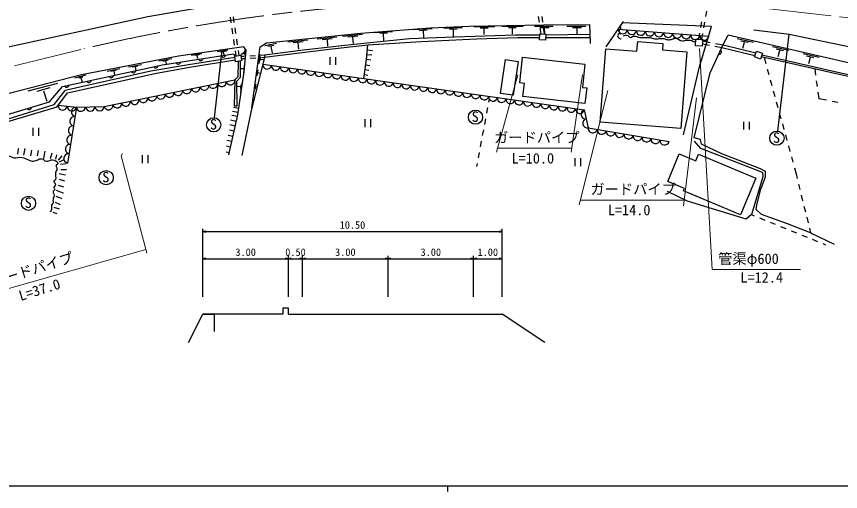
# Model space of a CAD drawing. Units: millimetres at full size, sheet at 1:1000, with parts at other scales. Extents: x 40000 to 680000, y 20000 to 380000.
# Drawn here: x 192380 to 336996, y 204000 to 287449 of the extents above; entities that cross this region are included whole.
import ezdxf
from ezdxf.enums import TextEntityAlignment as Align

# ---------------------------------------------------------------- set-up
doc = ezdxf.new("R2010")
doc.units = ezdxf.units.MM
doc.header["$LTSCALE"] = 1000
doc.linetypes.add('CHAIN', pattern=[18.5, 12, -1.5, 3.5, -1.5])
for name, color, linetype, lineweight in [('M-BGD', 7, 'Continuous', 25), ('M-BMK', 2, 'CHAIN', 13), ('M-STR-HTXT', 7, 'Continuous', 13), ('M-TTL-BAND', 7, 'Continuous', 25)]:
    doc.layers.add(name, color=color, linetype=linetype, lineweight=lineweight)
doc.styles.add('ＭＳ ゴシック', font='')
doc.styles.get('ＭＳ ゴシック').set_extended_font_data('MS Gothic')

# ---------------------------------------------------------------- blocks, each defined once
blk = doc.blocks.new('open_arrow')
at = {"color": 0, "linetype": 'Continuous', "lineweight": -2}
blk.add_lwpolyline([(7.5, 1.25), (0, 0), (7.5, -1.25)], dxfattribs=at)

msp = doc.modelspace()

# ---------------------------------------------------------------- linework, layer by layer
at = {"layer": 'M-BGD'}
for p, q in [((215440, 287418), (228282, 289641)), ((313493, 288402), (313319, 287417)), ((175290, 278709), (215440, 287418)), ((230070, 286357), (229925, 287347)), ((230607, 286413), (230461, 287402)), ((284166, 286447), (284022, 287436)), ((284755, 286435), (284610, 287424)), ((295852, 282095), (298933, 286571)), ((312599, 286477), (312426, 285492)), ((313146, 286432), (312973, 285447)), ((230362, 284379), (230216, 285368)), ((230898, 284434), (230752, 285424)), ((252828, 284537), (264992, 285445)), ((262129, 285142), (265356, 285327)), ((263112, 285010), (264468, 285087)), ((263732, 284949), (263796, 283733)), ((264992, 285445), (271904, 285761)), ((267398, 285383), (270628, 285507)), ((268379, 285232), (269736, 285284)), ((268997, 285159), (269039, 283942)), ((271904, 285761), (284942, 285965)), ((276340, 285618), (272626, 285602)), ((273769, 285425), (275142, 285432)), ((274407, 285311), (274422, 284290)), ((281278, 285695), (277564, 285679)), ((278707, 285503), (280080, 285510)), ((279345, 285388), (279360, 284367)), ((283286, 285754), (286586, 285742)), ((284292, 285531), (285837, 285520)), ((284464, 284399), (284310, 285457)), ((285056, 284369), (284899, 285445)), ((284942, 285965), (292946, 286018)), ((285011, 285423), (285018, 284445)), ((288976, 285729), (292276, 285717)), ((289982, 285507), (291527, 285495)), ((290700, 285398), (290707, 284421)), ((292946, 286018), (293052, 282674)), ((297994, 285208), (313875, 283965)), ((314379, 285659), (298669, 286308)), ((312272, 278577), (314379, 285659)), ((321777, 285114), (327977, 284324)), ((236231, 282827), (252828, 284537)), ((245148, 283530), (248612, 283869)), ((246038, 283393), (247809, 283557)), ((249622, 283991), (253086, 284330)), ((250511, 283854), (252282, 284018)), ((251354, 283823), (251463, 282707)), ((254464, 282863), (261341, 283552)), ((255141, 284621), (258368, 284805)), ((256124, 284488), (257480, 284565)), ((256744, 284427), (256808, 283211)), ((261341, 283552), (269266, 283868)), ((263381, 283076), (273101, 283535)), ((269266, 283868), (279930, 284236)), ((273101, 283535), (280369, 283781)), ((279930, 284236), (284197, 284219)), ((280369, 283781), (284174, 283746)), ((284153, 283341), (284207, 284412)), ((284207, 284412), (285279, 284358)), ((285279, 284358), (285225, 283287)), ((285249, 283778), (293018, 283744)), ((285273, 284247), (293000, 284320)), ((311539, 282319), (311608, 283480)), ((311608, 283480), (312804, 283408)), ((312252, 284507), (312066, 283452)), ((312799, 284462), (312616, 283419)), ((351457, 276283), (317293, 284142)), ((318857, 283580), (321704, 282936)), ((325983, 267314), (327977, 284324)), ((327977, 284324), (352928, 279160)), ((232291, 282127), (220813, 280459)), ((230653, 282400), (230507, 283389)), ((231189, 282456), (231044, 283445)), ((232712, 281558), (232291, 282127)), ((233688, 271427), (235166, 282113)), ((235166, 282113), (236231, 282827)), ((235954, 282337), (238037, 282774)), ((236500, 282204), (237522, 282430)), ((237046, 282181), (237241, 281073)), ((240019, 283001), (243483, 283341)), ((240909, 282865), (242680, 283029)), ((241751, 282834), (241860, 281718)), ((242747, 281559), (249988, 282424)), ((246880, 283362), (246989, 282247)), ((247241, 281676), (254061, 282441)), ((249988, 282424), (254464, 282863)), ((253815, 279867), (254061, 282441)), ((254061, 282441), (263381, 283076)), ((285225, 283287), (284153, 283341)), ((301266, 281353), (301397, 283048)), ((301397, 283048), (305836, 282705)), ((305836, 282705), (305748, 281563)), ((312735, 282247), (311539, 282319)), ((312804, 283408), (312735, 282247)), ((312759, 282662), (313978, 282429)), ((312790, 283169), (314093, 282904)), ((314960, 282240), (316178, 282007)), ((315073, 282705), (316376, 282441)), ((316178, 282007), (321988, 280589)), ((316376, 282441), (322159, 281083)), ((319494, 283191), (320774, 282911)), ((320112, 282904), (319812, 281802)), ((325054, 282154), (327901, 281511)), ((223025, 280655), (224893, 280915)), ((223681, 280644), (224419, 280743)), ((224055, 280592), (224154, 280051)), ((228447, 281569), (227057, 269657)), ((227622, 281317), (229471, 281590)), ((228188, 281248), (229211, 281421)), ((228670, 281245), (228756, 280679)), ((230466, 280873), (230673, 280480)), ((230673, 280480), (231733, 280631)), ((230931, 280516), (230799, 281411)), ((231464, 280593), (231335, 281466)), ((231733, 280631), (231873, 279650)), ((232300, 281050), (231753, 280700)), ((232349, 281269), (232349, 281217)), ((232349, 281217), (232363, 280787)), ((232352, 277745), (232712, 281558)), ((232463, 281647), (232488, 280315)), ((233335, 280540), (234334, 280596)), ((235116, 280844), (234887, 279211)), ((235332, 280651), (235910, 280683)), ((235910, 280683), (242747, 281559)), ((235910, 280683), (235920, 280277)), ((235920, 280277), (247241, 281676)), ((254745, 280627), (253893, 280691)), ((254850, 281434), (253973, 281528)), ((294838, 268875), (295834, 281773)), ((295834, 281773), (301266, 281353)), ((305748, 281563), (310027, 281233)), ((310027, 281233), (308989, 267782)), ((321901, 280338), (322252, 281350)), ((322252, 281350), (323295, 280987)), ((323295, 280987), (322944, 279976)), ((323198, 280710), (350602, 274476)), ((325691, 281765), (326971, 281485)), ((326309, 281479), (326010, 280377)), ((330418, 280920), (333266, 280276)), ((220813, 280459), (203804, 277204)), ((217385, 279633), (219640, 280077)), ((218056, 279622), (219013, 279820)), ((218556, 279622), (218671, 279120)), ((230703, 280270), (222546, 278967)), ((222722, 278528), (230763, 279847)), ((230813, 279499), (230673, 280480)), ((231873, 279650), (230813, 279499)), ((231270, 279564), (231218, 276828)), ((231703, 276810), (231695, 279625)), ((231759, 280453), (232337, 280485)), ((231816, 280055), (232370, 280085)), ((233368, 280139), (234367, 280193)), ((235920, 280277), (233482, 270612)), ((235142, 280338), (235059, 279648)), ((235149, 279953), (235742, 279870)), ((235365, 280247), (235920, 280277)), ((247358, 280325), (247358, 278925)), ((248408, 278925), (248408, 280325)), ((253347, 276546), (253815, 279867)), ((254588, 279757), (253815, 279867)), ((277306, 273933), (278176, 279883)), ((278176, 279883), (280401, 279557)), ((280401, 279557), (279531, 273608)), ((280704, 275762), (281201, 280290)), ((281201, 280290), (292148, 279089)), ((322944, 279976), (321901, 280338)), ((350346, 274134), (323083, 280377)), ((323574, 280265), (323870, 279185)), ((331055, 280531), (332336, 280251)), ((331673, 280245), (331374, 279143)), ((215981, 277861), (200901, 274423)), ((208285, 277867), (210540, 278311)), ((208956, 277856), (209913, 278054)), ((209455, 277856), (209601, 277222)), ((212040, 278585), (214294, 279030)), ((212711, 278575), (213668, 278772)), ((213210, 278575), (213346, 277984)), ((222546, 278967), (215981, 277861)), ((216683, 277457), (222722, 278528)), ((231220, 270188), (232352, 277745)), ((232222, 278232), (231817, 278252)), ((232347, 278887), (232228, 277451)), ((234709, 278103), (234542, 277032)), ((253571, 278133), (254224, 278041)), ((253687, 278958), (254369, 278862)), ((292148, 279089), (291696, 274967)), ((309429, 266629), (312272, 278577)), ((324135, 278221), (324400, 277256)), ((332460, 278230), (332611, 277134)), ((203804, 277204), (145496, 262078)), ((201305, 274019), (216683, 277457)), ((202629, 276650), (204595, 277170)), ((203300, 276676), (203997, 276853)), ((203680, 276697), (203882, 275964)), ((230711, 276347), (230604, 271776)), ((231218, 276828), (230711, 276347)), ((231068, 276097), (231703, 276810)), ((234705, 277590), (235160, 277476)), ((253445, 277241), (254055, 277155)), ((311298, 266123), (314138, 277533)), ((324666, 276292), (324931, 275328)), ((194437, 274409), (199610, 275755)), ((195982, 274316), (198311, 274995)), ((231084, 271770), (231068, 276097)), ((231633, 275074), (231155, 275157)), ((231753, 275412), (231670, 274684)), ((231961, 275961), (231691, 274018)), ((234399, 275556), (234186, 274609)), ((234376, 275119), (234546, 275070)), ((281510, 275673), (280704, 275762)), ((281258, 273369), (281510, 275673)), ((291696, 274967), (292447, 274884)), ((292447, 274884), (292150, 272174)), ((332748, 276144), (332885, 275153)), ((197129, 274409), (197717, 272558)), ((199023, 271965), (200901, 274423)), ((199444, 271509), (201305, 274019)), ((279531, 273608), (277306, 273933)), ((292150, 272174), (281258, 273369)), ((325196, 274364), (325461, 273400)), ((333022, 274163), (333173, 273067)), ((181776, 266627), (199023, 271965)), ((275333, 272965), (275232, 272423)), ((325726, 272435), (325991, 271471)), ((333173, 273067), (334553, 272781)), ((335532, 272579), (336512, 272376)), ((199444, 271509), (182007, 266301)), ((202884, 271511), (201311, 261699)), ((231282, 270601), (230272, 270784)), ((231384, 271279), (230462, 271451)), ((230604, 271776), (231084, 271770)), ((233482, 270612), (231905, 263053)), ((275049, 271440), (274866, 270457)), ((326256, 270507), (326521, 269543)), ((229640, 263158), (231220, 270188)), ((230952, 268994), (229968, 269216)), ((231149, 269869), (230202, 270082)), ((253517, 269428), (253517, 268028)), ((254567, 268028), (254567, 269428)), ((274683, 269474), (274500, 268491)), ((195278, 267870), (195278, 266470)), ((196328, 266470), (196328, 267870)), ((230771, 268187), (229839, 268397)), ((308989, 267782), (294838, 268875)), ((319944, 268967), (319944, 267567)), ((320994, 267567), (320994, 268967)), ((326786, 268578), (327051, 267614)), ((230359, 266357), (229511, 266548)), ((230566, 267278), (229757, 267460)), ((274317, 267508), (274134, 266525)), ((312415, 265845), (311298, 266123)), ((327316, 266650), (327581, 265686)), ((229943, 264503), (229258, 264657)), ((230161, 265474), (229289, 265670)), ((273951, 265541), (273768, 264558)), ((312507, 264239), (311384, 265561)), ((312587, 264995), (312415, 265845)), ((316191, 263333), (312587, 264995)), ((327846, 264721), (328111, 263757)), ((192683, 264119), (192535, 263269)), ((192722, 264228), (192683, 264119)), ((193850, 264248), (193627, 263113)), ((195043, 263979), (194844, 262984)), ((196190, 263932), (196015, 262960)), ((197317, 263576), (197138, 262507)), ((197360, 263791), (197317, 263576)), ((198566, 263412), (198293, 262461)), ((229711, 263474), (229207, 263587)), ((273585, 263575), (273402, 262592)), ((306675, 258459), (308703, 263311)), ((308703, 263311), (311594, 262102)), ((311594, 262102), (312081, 263268)), ((312081, 263268), (322121, 259071)), ((323317, 260026), (312507, 264239)), ((322946, 260692), (316191, 263333)), ((199385, 263155), (199221, 262383)), ((200330, 262966), (199690, 262194)), ((200550, 262225), (199861, 261865)), ((200657, 262288), (200550, 262225)), ((214417, 263089), (214417, 261689)), ((215467, 261689), (215467, 263089)), ((290374, 262564), (290374, 261164)), ((291424, 261164), (291424, 262564)), ((328376, 262793), (328641, 261829)), ((201078, 261548), (200118, 261431)), ((201164, 260495), (200142, 260487)), ((273219, 261609), (273118, 261067)), ((323812, 260201), (322946, 260692)), ((328907, 260865), (329203, 259785)), ((200981, 259567), (199866, 259817)), ((322121, 259071), (319428, 252627)), ((323376, 259277), (321354, 252648)), ((323016, 257100), (323824, 259276)), ((323317, 260026), (323376, 259277)), ((323824, 259276), (323812, 260201)), ((329203, 259785), (329400, 258978)), ((200680, 257473), (199749, 257775)), ((200849, 258537), (199928, 258787)), ((309617, 257229), (306675, 258459)), ((329638, 258007), (329875, 257035)), ((200544, 256423), (199400, 256855)), ((200612, 256418), (200544, 256423)), ((310135, 254976), (306659, 256688)), ((309438, 256802), (309617, 257229)), ((319428, 252627), (309438, 256802)), ((322337, 254350), (323016, 257100)), ((330112, 256064), (330349, 255092)), ((199993, 254415), (199213, 254753)), ((200269, 255450), (199338, 255799)), ((200362, 255409), (200269, 255450)), ((320439, 251846), (310135, 254976)), ((199944, 253586), (199019, 253878)), ((200050, 254374), (199993, 254415)), ((322197, 253519), (322337, 254350)), ((323121, 252641), (322197, 253519)), ((330586, 254121), (330824, 253149)), ((199522, 252755), (198797, 253001)), ((321354, 252648), (320439, 251846)), ((321354, 252648), (321849, 252447)), ((322775, 252071), (323702, 251695)), ((327671, 250997), (323121, 252641)), ((331061, 252178), (331298, 251206)), ((324628, 251318), (325555, 250942)), ((326481, 250566), (327408, 250190)), ((331732, 249428), (327671, 250997)), ((331535, 250235), (331732, 249428)), ((225095, 238181), (225095, 250164)), ((225095, 249664), (277595, 249664)), ((277595, 238181), (277595, 250164)), ((328334, 249813), (329261, 249437)), ((330187, 249061), (331114, 248685)), ((331732, 249428), (335910, 247462)), ((332040, 248309), (332967, 247932)), ((333893, 247556), (334388, 247355)), ((225095, 238181), (225095, 245392)), ((225095, 244892), (240095, 244892)), ((240095, 238181), (240095, 245392)), ((240095, 238181), (240095, 245392)), ((240095, 244892), (242595, 244892)), ((242595, 238181), (242595, 245392)), ((242595, 238181), (242595, 245392)), ((242595, 244892), (257595, 244892)), ((257595, 238181), (257595, 245392)), ((257595, 238181), (257595, 245392)), ((257595, 244892), (272595, 244892)), ((272595, 238181), (272595, 245392)), ((272595, 238181), (272595, 245392)), ((272595, 244892), (277595, 244892)), ((277595, 238181), (277595, 245392)), ((240095, 236181), (239095, 236181)), ((239095, 236181), (239095, 235181)), ((240095, 235181), (240095, 236181)), ((222595, 230181), (225095, 235181)), ((239095, 235181), (225095, 235181)), ((225095, 235181), (227095, 235181)), ((227095, 235181), (227095, 232122)), ((240095, 235181), (242595, 235181)), ((242595, 235181), (257595, 235181)), ((257595, 235181), (272595, 235181)), ((272595, 235181), (277595, 235181)), ((285095, 230181), (277595, 235181))]:
    msp.add_line(p, q, dxfattribs=at)
for points in [[(314138, 277533), (316455, 282615), (317293, 284142)], [(111532, 243189), (125692, 247557), (147085, 256672), (166609, 261995), (178596, 265635), (180886, 267267), (198203, 272476), (200432, 275144), (218003, 278958), (230466, 280873)], [(235615, 279069), (292024, 271044), (292696, 267884), (306909, 265487)], [(199692, 271843), (202884, 271511), (207764, 271651), (230711, 276347)]]:
    msp.add_lwpolyline(points, dxfattribs=at)
for centre in [(272940, 269766), (226996, 268409), (325828, 266074), (208119, 259138), (194493, 254636)]:
    msp.add_circle(centre, 1250, dxfattribs=at)
for centre, radius, start, end in [((298024, 285456), 417, 251.72308, 39.20267), ((298792, 285193), 798, 178.96754, 352.08665), ((300380, 285069), 798, 178.96754, 352.08665), ((301968, 284945), 798, 178.96754, 352.08665), ((303556, 284821), 798, 178.96754, 352.08665), ((305144, 284696), 798, 178.96754, 352.08665), ((306732, 284572), 798, 178.96754, 352.08665), ((308320, 284448), 798, 178.96754, 352.08665), ((309908, 284324), 798, 178.96754, 352.08665), ((311496, 284199), 798, 178.96754, 352.08665), ((313084, 284075), 798, 178.96754, 352.08665), ((228671, 280715), 417, 204.99626, 352.47585), ((315692, 281221), 417, 261.74919, 49.22878), ((220764, 279500), 417, 204.99626, 352.47585), ((224718, 280108), 417, 204.99626, 352.47585), ((212908, 277971), 417, 208.50537, 355.98496), ((216817, 278820), 417, 208.50537, 355.98496), ((236380, 278980), 770, 173.40832, 350.39808), ((237905, 278763), 770, 173.40832, 350.39808), ((239429, 278547), 770, 173.40832, 350.39808), ((240954, 278330), 770, 173.40832, 350.39808), ((242478, 278113), 770, 173.40832, 350.39808), ((244003, 277896), 770, 173.40832, 350.39808), ((245528, 277679), 770, 173.40832, 350.39808), ((205090, 276275), 417, 208.50537, 355.98496), ((208999, 277123), 417, 208.50537, 355.98496), ((229939, 276221), 781, 193.86513, 9.26422), ((247052, 277462), 770, 173.40832, 350.39808), ((248577, 277245), 770, 173.40832, 350.39808), ((250101, 277028), 770, 173.40832, 350.39808), ((251626, 276811), 770, 173.40832, 350.39808), ((253150, 276595), 770, 173.40832, 350.39808), ((254675, 276378), 770, 173.40832, 350.39808), ((256200, 276161), 770, 173.40832, 350.39808), ((201181, 275426), 417, 208.50537, 355.98496), ((222291, 274656), 781, 193.86513, 9.26422), ((223820, 274969), 781, 193.86513, 9.26422), ((225350, 275282), 781, 193.86513, 9.26422), ((226880, 275595), 781, 193.86513, 9.26422), ((228410, 275908), 781, 193.86513, 9.26422), ((257724, 275944), 770, 173.40832, 350.39808), ((259249, 275727), 770, 173.40832, 350.39808), ((260773, 275510), 770, 173.40832, 350.39808), ((262298, 275293), 770, 173.40832, 350.39808), ((263823, 275076), 770, 173.40832, 350.39808), ((265347, 274859), 770, 173.40832, 350.39808), ((216172, 273404), 781, 193.86513, 9.26422), ((217701, 273717), 781, 193.86513, 9.26422), ((219231, 274030), 781, 193.86513, 9.26422), ((220761, 274343), 781, 193.86513, 9.26422), ((266872, 274642), 770, 173.40832, 350.39808), ((268396, 274426), 770, 173.40832, 350.39808), ((269921, 274209), 770, 173.40832, 350.39808), ((271445, 273992), 770, 173.40832, 350.39808), ((272970, 273775), 770, 173.40832, 350.39808), ((274495, 273558), 770, 173.40832, 350.39808), ((276019, 273341), 770, 173.40832, 350.39808), ((208523, 271839), 781, 193.86513, 9.26422), ((210052, 272152), 781, 193.86513, 9.26422), ((211582, 272465), 781, 193.86513, 9.26422), ((213112, 272778), 781, 193.86513, 9.26422), ((214642, 273091), 781, 193.86513, 9.26422), ((277544, 273124), 770, 173.40832, 350.39808), ((279068, 272907), 770, 173.40832, 350.39808), ((280593, 272690), 770, 173.40832, 350.39808), ((282118, 272474), 770, 173.40832, 350.39808), ((283642, 272257), 770, 173.40832, 350.39808), ((285167, 272040), 770, 173.40832, 350.39808), ((286691, 271823), 770, 173.40832, 350.39808), ((194595, 271513), 417, 213.00207, 0.48166), ((200496, 271814), 804, 177.92283, 350.18757), ((202092, 271648), 804, 177.92283, 350.18757), ((202834, 270680), 832, 86.56005, 255.22242), ((203696, 271601), 816, 186.30956, 356.98713), ((205322, 271648), 816, 186.30956, 356.98713), ((206949, 271694), 816, 186.30956, 356.98713), ((288216, 271606), 770, 173.40832, 350.39808), ((289740, 271389), 770, 173.40832, 350.39808), ((291265, 271172), 770, 173.40832, 350.39808), ((292251, 270266), 810, 106.22798, 277.76582), ((202572, 269045), 832, 86.56005, 255.22242), ((292586, 268686), 810, 106.22798, 277.76582), ((202310, 267410), 832, 86.56005, 255.22242), ((293494, 267803), 802, 174.17838, 346.67759), ((295073, 267536), 802, 174.17838, 346.67759), ((202048, 265774), 832, 86.56005, 255.22242), ((296653, 267270), 802, 174.17838, 346.67759), ((298232, 267004), 802, 174.17838, 346.67759), ((299811, 266737), 802, 174.17838, 346.67759), ((301390, 266471), 802, 174.17838, 346.67759), ((302970, 266205), 802, 174.17838, 346.67759), ((201786, 264139), 832, 86.56005, 255.22242), ((304549, 265939), 802, 174.17838, 346.67759), ((306128, 265672), 802, 174.17838, 346.67759), ((201523, 262503), 832, 86.56005, 255.22242)]:
    msp.add_arc(centre, radius, start, end, dxfattribs=at)
for points, knots in [([(298389, 284388), (298234, 284387), (298078, 284391), (297976, 284256), (297881, 284131), (297844, 283989), (297929, 283858), (298051, 283669), (298190, 283610), (298397, 283522), (298445, 283502), (298464, 283492), (298522, 283476)], [0, 0, 0, 0, 1, 1, 1, 2, 2, 2, 3, 3, 3, 4, 4, 4, 4]), ([(298834, 284076), (299177, 284149), (299394, 284229), (299700, 284084), (299888, 283995), (299914, 283779), (300121, 283756), (300273, 283740), (300334, 283869), (300480, 283912), (300761, 283997), (300938, 283995), (301229, 283959), (301335, 283946), (301350, 283827), (301455, 283803), (301928, 283695), (302211, 283773), (302696, 283764), (303037, 283758), (303234, 283819), (303569, 283756), (303892, 283696), (304047, 283546), (304373, 283507), (304603, 283479), (304735, 283515), (304966, 283530), (305268, 283550), (305436, 283621), (305738, 283600), (306101, 283575), (306281, 283413), (306643, 283382), (306892, 283361), (307037, 283362), (307283, 283405), (307568, 283456), (307695, 283641), (307985, 283647), (308534, 283658), (308747, 283154), (309296, 283140), (309597, 283132), (309752, 283264), (310052, 283296), (310384, 283331), (310585, 283328), (310903, 283226), (311071, 283172), (311123, 283010), (311299, 283008), (311414, 283006), (311480, 283026), (311584, 283078)], [0, 0, 0, 0, 1, 1, 1, 2, 2, 2, 3, 3, 3, 4, 4, 4, 5, 5, 5, 6, 6, 6, 7, 7, 7, 8, 8, 8, 9, 9, 9, 10, 10, 10, 11, 11, 11, 12, 12, 12, 13, 13, 13, 14, 14, 14, 15, 15, 15, 16, 16, 16, 17, 17, 17, 18, 18, 18, 18]), ([(179760, 264844), (179799, 264762), (179846, 264708), (179931, 264659), (180106, 264560), (180223, 264792), (180423, 264817), (180771, 264861), (180990, 264872), (181318, 264747), (181432, 264703), (181343, 264507), (181458, 264466), (182183, 264213), (182666, 264568), (183424, 264449), (183801, 264389), (184050, 264380), (184355, 264150), (184423, 264099), (184376, 263975), (184460, 263957), (184997, 263841), (185317, 264092), (185864, 264045), (186032, 264031), (186090, 263904), (186250, 263852), (186524, 263763), (186684, 263727), (186970, 263694), (187290, 263657), (187484, 263798), (187795, 263711), (188098, 263628), (188182, 263391), (188480, 263290), (188729, 263205), (188883, 263200), (189147, 263185), (189592, 263159), (189848, 263293), (190288, 263220), (190720, 263148), (190930, 262986), (191341, 262834), (191561, 262753), (191670, 262649), (191903, 262623), (192469, 262561), (192795, 262771), (193359, 262693), (193826, 262629), (194032, 262392), (194483, 262255), (194826, 262150), (195020, 262014), (195378, 262044), (195968, 262094), (196244, 262507), (196835, 262465), (197179, 262441), (197245, 262003), (197590, 262009), (197944, 262015), (198120, 262170), (198467, 262237), (198555, 262254), (198607, 262263), (198696, 262255), (199137, 262211), (199521, 261993), (199661, 261658), (199729, 261496), (199355, 261446), (199310, 261236), (199266, 261031), (199492, 260938), (199486, 260727), (199476, 260409), (199269, 260270), (199222, 259955), (199156, 259514), (199352, 259240), (199222, 258814), (199173, 258652), (198911, 258667), (198924, 258498), (198943, 258241), (199204, 258159), (199205, 257901), (199205, 257773), (199138, 257708), (199064, 257603), (199014, 257532), (198914, 257532), (198906, 257445), (198892, 257280), (199125, 257242), (199117, 257076), (199108, 256890), (198898, 256866), (198836, 256690), (198806, 256605), (198785, 256551), (198801, 256462), (198835, 256278), (198998, 256210), (198994, 256023), (198990, 255835), (198878, 255751), (198836, 255567), (198796, 255392), (198790, 255290), (198783, 255110), (198777, 254925), (198856, 254813), (198801, 254636), (198751, 254479), (198568, 254478), (198520, 254320), (198454, 254104), (198553, 253967), (198538, 253741), (198526, 253582), (198554, 253472), (198467, 253337), (198402, 253235), (198347, 253193), (198239, 253127)], [0, 0, 0, 0, 1, 1, 1, 2, 2, 2, 3, 3, 3, 4, 4, 4, 5, 5, 5, 6, 6, 6, 7, 7, 7, 8, 8, 8, 9, 9, 9, 10, 10, 10, 11, 11, 11, 12, 12, 12, 13, 13, 13, 14, 14, 14, 15, 15, 15, 16, 16, 16, 17, 17, 17, 18, 18, 18, 19, 19, 19, 20, 20, 20, 21, 21, 21, 22, 22, 22, 23, 23, 23, 24, 24, 24, 25, 25, 25, 26, 26, 26, 27, 27, 27, 28, 28, 28, 29, 29, 29, 30, 30, 30, 31, 31, 31, 32, 32, 32, 33, 33, 33, 34, 34, 34, 35, 35, 35, 36, 36, 36, 37, 37, 37, 38, 38, 38, 39, 39, 39, 40, 40, 40, 41, 41, 41, 42, 42, 42, 43, 43, 43, 43])]:
    msp.add_open_spline(points, degree=3, knots=knots, dxfattribs=at)
at = {"layer": 'M-BMK'}
for p, q in [((323421, 288903), (372355, 283457)), ((174054, 274299), (204220, 281791))]:
    msp.add_line(p, q, dxfattribs=at)
msp.add_arc((277623, -29561), 319888, 90.88592, 103.26568, dxfattribs=at)
at = {"layer": 'M-STR-HTXT'}
for p, q in [((312227, 281827), (314468, 243000)), ((280343, 277224), (276604, 263612)), ((291691, 277236), (289755, 263589)), ((296157, 274438), (291128, 254379)), ((311696, 273177), (309466, 254130)), ((210963, 263393), (210726, 262959)), ((276790, 264289), (289855, 264289)), ((210726, 262959), (215268, 245857)), ((291335, 255207), (309592, 255207)), ((179569, 236434), (215089, 246533)), ((329947, 243000), (314468, 243000))]:
    msp.add_line(p, q, dxfattribs=at)
at = {"layer": 'M-TTL-BAND'}
for p, q in [((40000, 205000), (579000, 205000)), ((268000, 205000), (268000, 204000))]:
    msp.add_line(p, q, dxfattribs=at)

# ---------------------------------------------------------------- block references
at = {"layer": 'M-BGD', "xscale": 66.7, "yscale": 66.7}
for p in [(225095, 249664), (225095, 244892), (240095, 244892), (242595, 244892), (257595, 244892), (272595, 244892)]:
    msp.add_blockref('open_arrow', p, dxfattribs=at)
at = {"layer": 'M-BGD', "xscale": 66.7, "yscale": 66.7, "rotation": 180}
for p in [(277595, 249664), (240095, 244892), (242595, 244892), (257595, 244892), (272595, 244892), (277595, 244892)]:
    msp.add_blockref('open_arrow', p, dxfattribs=at)

# ---------------------------------------------------------------- texts
at = {"layer": 'M-BGD', "style": 'ＭＳ ゴシック'}
for p in [(272261, 268392), (226317, 267035), (325149, 264700), (207440, 257765), (193815, 253262)]:
    msp.add_text('S', height=1833, dxfattribs=at).set_placement(p, align=Align.BOTTOM_LEFT)
for s, p in [('10.50', (251345, 249764)), ('3.00', (232595, 244992)), ('0.50', (241345, 244992)), ('3.00', (250095, 244992)), ('3.00', (265095, 244992)), ('1.00', (275095, 244992))]:
    msp.add_text(s, height=1320, dxfattribs=at).set_placement(p, align=Align.BOTTOM_CENTER)
at = {"layer": 'M-STR-HTXT', "style": 'ＭＳ ゴシック'}
for s, p in [('ガードパイプ', (276192, 264730)), ('L=10.0', (279256, 261068)), ('ガードパイプ', (293096, 255648)), ('L=14.0', (296160, 251986)), ('管渠φ600', (315527, 243429)), ('L=12.4', (319428, 240149))]:
    msp.add_text(s, height=1833, dxfattribs=at).set_placement(p, align=Align.BOTTOM_LEFT)
for s, p in [('ガードパイプ', (188387, 239359)), ('L=37.0', (193283, 236932))]:
    msp.add_text(s, height=1833, rotation=17.373, dxfattribs=at).set_placement(p, align=Align.BOTTOM_LEFT)

doc.saveas('drawing.dxf')
